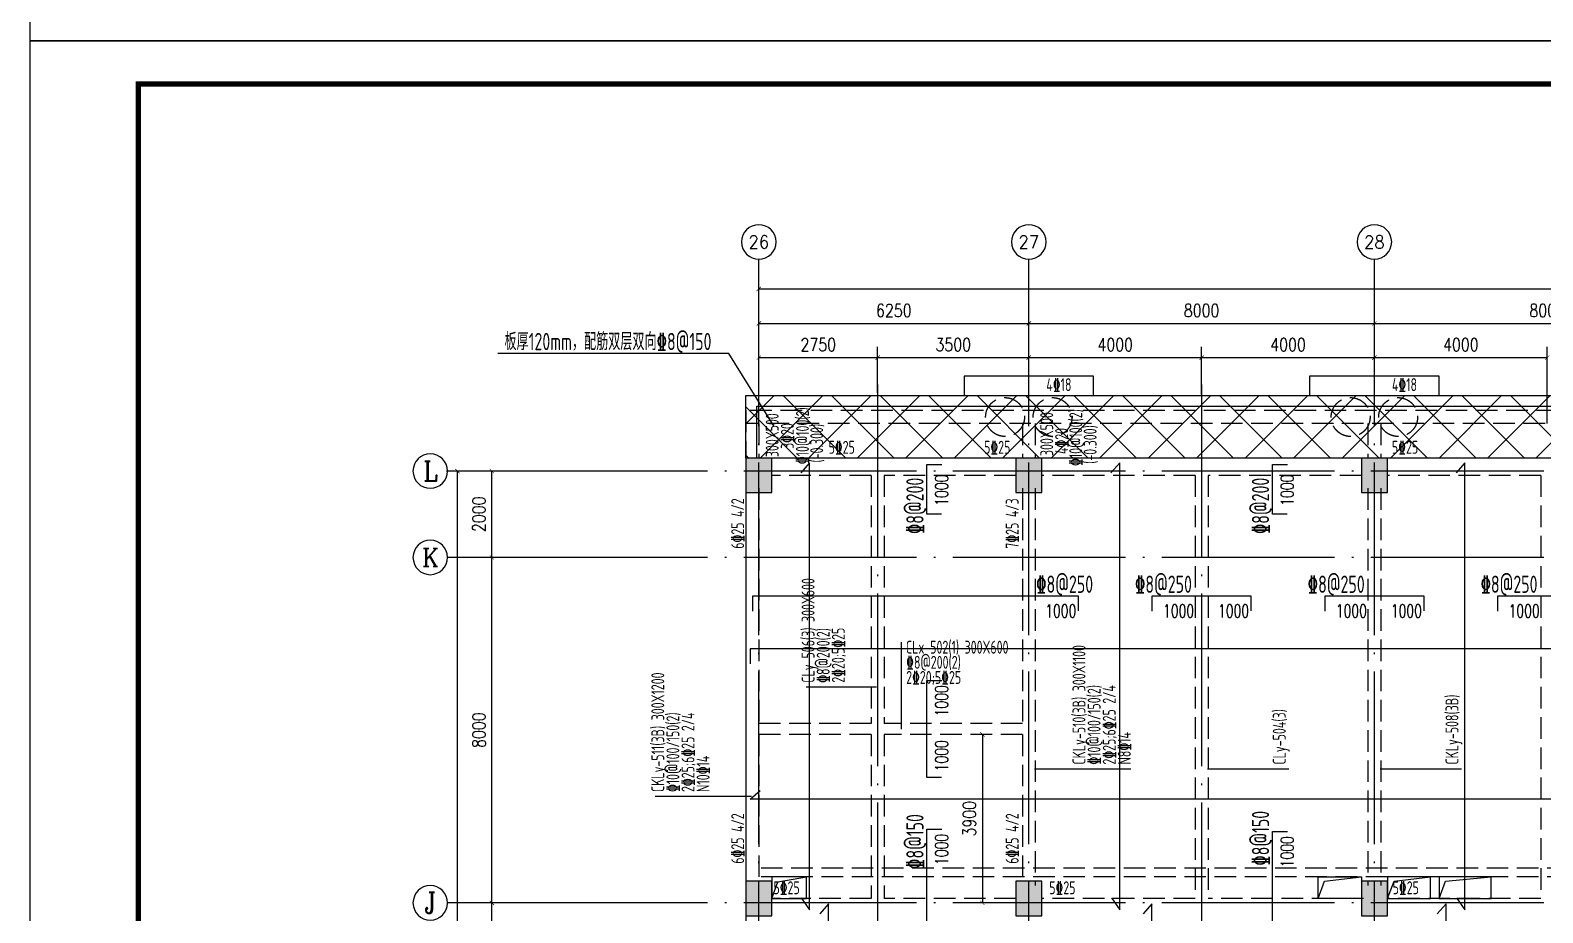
# Model space of a CAD drawing. Header units: millimetres. Extents: x 2998490 to 15040601, y 444546 to 7822218.
# Drawn here: x 14602150 to 14637164, y 7549673 to 7570109 of the extents above; entities that cross this region are included whole.
import ezdxf
from ezdxf.enums import TextEntityAlignment as Align

# ---------------------------------------------------------------- set-up
doc = ezdxf.new("R2010")
doc.units = ezdxf.units.MM
doc.header["$LTSCALE"] = 2000
doc.linetypes.add('DASH', pattern=[0.35, 0.25, -0.1])
doc.linetypes.add('DOTE', pattern=[2.42, 2, -0.2, 0.02, -0.2])
for name, color, linetype in [('3-AXIS', 3, 'Continuous'), ('3-AXIS_TEXT', 7, 'Continuous'), ('3-ban', 84, 'Continuous'), ('3-ban-hatch', 9, 'Continuous'), ('3-ban-rein', 1, 'Continuous'), ('3-ban-TEXT', 7, 'Continuous'), ('3-COLUMN-UP', 2, 'Continuous'), ('3-dote', 43, 'DOTE'), ('3-HATCH', 8, 'Continuous'), ('3-liang-rein-X', 54, 'Continuous'), ('3-liang-rein-Y', 130, 'Continuous'), ('3-liang-R截面-X', 50, 'Continuous'), ('3-liang-R截面-Y', 70, 'Continuous'), ('3-liang-s-1', 44, 'Continuous'), ('3-liang-xu', 120, 'DASH'), ('3-装饰线脚', 7, 'Continuous'), ('AXIS', 3, 'Continuous'), ('AXIS_TEXT', 7, 'Continuous'), ('图框', 7, 'Continuous')]:
    doc.layers.add(name, color=color, linetype=linetype)
doc.layers.add('3-零部件', color=73, linetype='Continuous', lineweight=5)
doc.styles.add('_TCH_AXIS', font='COMPLEX', dxfattribs={"bigfont": 'GBCBIG'})
doc.styles.add('COMPLEX', font='COMPLEX')
doc.styles.add('DIM_FONT', font='SIMPLEX', dxfattribs={"width": 0.8, "bigfont": 'HZTXT'})
doc.styles.add('TJ1', font='tj-romans1.shx', dxfattribs={"width": 0.8, "bigfont": 'tj-hztxt1.shx'})
doc.styles.add('TSSD_Rein', font='Tssdeng.shx', dxfattribs={"width": 0.7, "bigfont": 'hztxt.shx'})
doc.dimstyles.new('DIMN100', dxfattribs={"dimtxt": 300, "dimasz": 100, "dimexe": 250, "dimexo": 300, "dimgap": 150, "dimtad": 1, "dimdec": 0, "dimzin": 0, "dimdsep": 46, "dimtxsty": 'DIM_FONT', "dimblk": 'ARCHTICK', "dimcen": 0.09, "dimclrt": 7, "dimazin": 2, "dimtfac": 1, "dimtdec": 0, "dimtix": 1, "dimtmove": 2, "dimatfit": 3, "dimldrblk": 'ARCHTICK', "dimfxl": 0, "dimtolj": 1, "dimtzin": 0, "dimarcsym": 0})

# ---------------------------------------------------------------- blocks, each defined once
blk = doc.blocks.new('TJAD_TK_A0')
at = {"layer": '图框'}
for p, q in [((2162, 399.3), (973, 399.3)), ((973, -441.7), (973, 399.3)), ((973, -441.7), (2162, -441.7))]:
    blk.add_line(p, q, dxfattribs=at)
at = {"layer": '图框', "const_width": 1.2}
blk.add_lwpolyline([(2152, -431.7), (2152, 389.3), (998, 389.3), (998, -431.7)], close=True, dxfattribs=at)
blk = doc.blocks.new('_ArchTick')
at = {"color": 0, "linetype": 'ByBlock', "const_width": 0.15}
blk.add_lwpolyline([(-0.5, -0.5), (0.5, 0.5)], dxfattribs=at)
blk = doc.blocks.new('*D323')
at = {"layer": 'AXIS', "color": 0, "lineweight": -2}
for p, q in [((14615016, 7549901), (14612587, 7549901)), ((14612837, 7545901), (14612837, 7549901)), ((14615016, 7545901), (14612587, 7545901))]:
    blk.add_line(p, q, dxfattribs=at)
at = {"layer": 'Defpoints', "color": 0}
for p in [(14612837, 7549901), (14615316, 7549901), (14615316, 7545901)]:
    blk.add_point(p, dxfattribs=at)
at = {"layer": 'AXIS', "color": 0, "lineweight": -2, "xscale": 100, "yscale": 100, "zscale": 100}
for p, rotation in [((14612837, 7549901), 90), ((14612837, 7545901), 270)]:
    blk.add_blockref('_ArchTick', p, dxfattribs=dict(at, rotation=rotation))
at = {"layer": 'AXIS', "color": 7, "insert": (14612537, 7547901), "char_height": 300, "attachment_point": 5, "rotation": 90, "style": 'DIM_FONT'}
blk.add_mtext('\\A1;4000', dxfattribs=at)
blk = doc.blocks.new('*D298')
at = {"layer": 'AXIS', "color": 0, "lineweight": -2}
for p, q in [((14615016, 7557901), (14612587, 7557901)), ((14612837, 7549901), (14612837, 7557901)), ((14615016, 7549901), (14612587, 7549901))]:
    blk.add_line(p, q, dxfattribs=at)
at = {"layer": 'Defpoints', "color": 0}
for p in [(14612837, 7557901), (14615316, 7557901), (14615316, 7549901)]:
    blk.add_point(p, dxfattribs=at)
at = {"layer": 'AXIS', "color": 0, "lineweight": -2, "xscale": 100, "yscale": 100, "zscale": 100}
for p, rotation in [((14612837, 7557901), 90), ((14612837, 7549901), 270)]:
    blk.add_blockref('_ArchTick', p, dxfattribs=dict(at, rotation=rotation))
at = {"layer": 'AXIS', "color": 7, "insert": (14612537, 7553901), "char_height": 300, "attachment_point": 5, "rotation": 90, "style": 'DIM_FONT'}
blk.add_mtext('\\A1;8000', dxfattribs=at)
blk = doc.blocks.new('*D299')
at = {"layer": 'AXIS', "color": 0, "lineweight": -2}
for p, q in [((14615016, 7559901), (14612587, 7559901)), ((14612837, 7557901), (14612837, 7559901)), ((14615016, 7557901), (14612587, 7557901))]:
    blk.add_line(p, q, dxfattribs=at)
at = {"layer": 'Defpoints', "color": 0}
for p in [(14612837, 7559901), (14615316, 7559901), (14615316, 7557901)]:
    blk.add_point(p, dxfattribs=at)
at = {"layer": 'AXIS', "color": 0, "lineweight": -2, "xscale": 100, "yscale": 100, "zscale": 100}
for p, rotation in [((14612837, 7559901), 90), ((14612837, 7557901), 270)]:
    blk.add_blockref('_ArchTick', p, dxfattribs=dict(at, rotation=rotation))
at = {"layer": 'AXIS', "color": 7, "insert": (14612537, 7558901), "char_height": 300, "attachment_point": 5, "rotation": 90, "style": 'DIM_FONT'}
blk.add_mtext('\\A1;2000', dxfattribs=at)
blk = doc.blocks.new('*D300')
at = {"layer": 'AXIS', "color": 0, "lineweight": -2}
for p, q in [((14615816, 7559901), (14611787, 7559901)), ((14612037, 7531901), (14612037, 7559901)), ((14615816, 7531901), (14611787, 7531901))]:
    blk.add_line(p, q, dxfattribs=at)
at = {"layer": 'Defpoints', "color": 0}
for p in [(14612037, 7559901), (14616116, 7559901), (14616116, 7531901)]:
    blk.add_point(p, dxfattribs=at)
at = {"layer": 'AXIS', "color": 0, "lineweight": -2, "xscale": 100, "yscale": 100, "zscale": 100}
for p, rotation in [((14612037, 7559901), 90), ((14612037, 7531901), 270)]:
    blk.add_blockref('_ArchTick', p, dxfattribs=dict(at, rotation=rotation))
at = {"layer": 'AXIS', "color": 7, "insert": (14611658, 7547920), "char_height": 300, "attachment_point": 5, "rotation": 90, "style": 'DIM_FONT'}
blk.add_mtext('\\A1;28000', dxfattribs=at)
blk = doc.blocks.new('*D301')
at = {"layer": 'AXIS', "color": 0, "lineweight": -2}
for p, q in [((14619017, 7562716), (14619017, 7563569)), ((14625267, 7562716), (14625267, 7563569)), ((14619017, 7563319), (14625267, 7563319))]:
    blk.add_line(p, q, dxfattribs=at)
at = {"layer": 'Defpoints', "color": 0}
for p in [(14625267, 7563319), (14619017, 7562416), (14625267, 7562416)]:
    blk.add_point(p, dxfattribs=at)
at = {"layer": 'AXIS', "color": 0, "lineweight": -2, "xscale": 100, "yscale": 100, "zscale": 100, "rotation": 180}
blk.add_blockref('_ArchTick', (14619017, 7563319), dxfattribs=at)
at = {"layer": 'AXIS', "color": 0, "lineweight": -2, "xscale": 100, "yscale": 100, "zscale": 100}
blk.add_blockref('_ArchTick', (14625267, 7563319), dxfattribs=at)
at = {"layer": 'AXIS', "color": 7, "insert": (14622142, 7563619), "char_height": 300, "attachment_point": 5, "style": 'DIM_FONT'}
blk.add_mtext('\\A1;6250', dxfattribs=at)
blk = doc.blocks.new('*D302')
at = {"layer": 'AXIS', "color": 0, "lineweight": -2}
for p, q in [((14625267, 7562716), (14625267, 7563569)), ((14633267, 7562716), (14633267, 7563569)), ((14625267, 7563319), (14633267, 7563319))]:
    blk.add_line(p, q, dxfattribs=at)
at = {"layer": 'Defpoints', "color": 0}
for p in [(14633267, 7563319), (14625267, 7562416), (14633267, 7562416)]:
    blk.add_point(p, dxfattribs=at)
at = {"layer": 'AXIS', "color": 0, "lineweight": -2, "xscale": 100, "yscale": 100, "zscale": 100, "rotation": 180}
blk.add_blockref('_ArchTick', (14625267, 7563319), dxfattribs=at)
at = {"layer": 'AXIS', "color": 0, "lineweight": -2, "xscale": 100, "yscale": 100, "zscale": 100}
blk.add_blockref('_ArchTick', (14633267, 7563319), dxfattribs=at)
at = {"layer": 'AXIS', "color": 7, "insert": (14629267, 7563619), "char_height": 300, "attachment_point": 5, "style": 'DIM_FONT'}
blk.add_mtext('\\A1;8000', dxfattribs=at)
blk = doc.blocks.new('*D303')
at = {"layer": 'AXIS', "color": 0, "lineweight": -2}
for p, q in [((14633267, 7562716), (14633267, 7563569)), ((14641267, 7562716), (14641267, 7563569)), ((14633267, 7563319), (14641267, 7563319))]:
    blk.add_line(p, q, dxfattribs=at)
at = {"layer": 'Defpoints', "color": 0}
for p in [(14641267, 7563319), (14633267, 7562416), (14641267, 7562416)]:
    blk.add_point(p, dxfattribs=at)
at = {"layer": 'AXIS', "color": 0, "lineweight": -2, "xscale": 100, "yscale": 100, "zscale": 100, "rotation": 180}
blk.add_blockref('_ArchTick', (14633267, 7563319), dxfattribs=at)
at = {"layer": 'AXIS', "color": 0, "lineweight": -2, "xscale": 100, "yscale": 100, "zscale": 100}
blk.add_blockref('_ArchTick', (14641267, 7563319), dxfattribs=at)
at = {"layer": 'AXIS', "color": 7, "insert": (14637267, 7563619), "char_height": 300, "attachment_point": 5, "style": 'DIM_FONT'}
blk.add_mtext('\\A1;8000', dxfattribs=at)
blk = doc.blocks.new('*D315')
at = {"layer": 'AXIS', "color": 0, "lineweight": -2}
for p, q in [((14619017, 7561916), (14619017, 7564369)), ((14695267, 7561916), (14695267, 7564369)), ((14619017, 7564119), (14695267, 7564119))]:
    blk.add_line(p, q, dxfattribs=at)
at = {"layer": 'Defpoints', "color": 0}
for p in [(14695267, 7564119), (14619017, 7561616), (14695267, 7561616)]:
    blk.add_point(p, dxfattribs=at)
at = {"layer": 'AXIS', "color": 0, "lineweight": -2, "xscale": 100, "yscale": 100, "zscale": 100, "rotation": 180}
blk.add_blockref('_ArchTick', (14619017, 7564119), dxfattribs=at)
at = {"layer": 'AXIS', "color": 0, "lineweight": -2, "xscale": 100, "yscale": 100, "zscale": 100}
blk.add_blockref('_ArchTick', (14695267, 7564119), dxfattribs=at)
at = {"layer": 'AXIS', "color": 7, "insert": (14661202, 7564419), "char_height": 300, "attachment_point": 5, "style": 'DIM_FONT'}
blk.add_mtext('\\A1;76250', dxfattribs=at)
blk = doc.blocks.new('_AXISO')
blk.add_circle((0, 0), 0.5)
at = {"layer": '3-AXIS_TEXT', "style": 'COMPLEX', "width": 1.041667}
blk.add_attdef('A', text='', height=0.56, dxfattribs=at).set_placement((-0.25, -0.28), (0.25, -0.28), align=Align.FIT)
blk = doc.blocks.new('*D1416')
at = {"layer": '3-零部件', "color": 0, "lineweight": -2}
for p, q in [((14619017, 7561713), (14619017, 7562778)), ((14619017, 7562528), (14621767, 7562528)), ((14621767, 7561713), (14621767, 7562778))]:
    blk.add_line(p, q, dxfattribs=at)
at = {"layer": 'Defpoints', "color": 0}
for p in [(14621767, 7562528), (14619017, 7561413), (14621767, 7561413)]:
    blk.add_point(p, dxfattribs=at)
at = {"layer": '3-零部件', "color": 0, "lineweight": -2, "xscale": 100, "yscale": 100, "zscale": 100, "rotation": 180}
blk.add_blockref('_ArchTick', (14619017, 7562528), dxfattribs=at)
at = {"layer": '3-零部件', "color": 0, "lineweight": -2, "xscale": 100, "yscale": 100, "zscale": 100}
blk.add_blockref('_ArchTick', (14621767, 7562528), dxfattribs=at)
at = {"layer": '3-零部件', "color": 7, "insert": (14620392, 7562828), "char_height": 300, "attachment_point": 5, "style": 'DIM_FONT'}
blk.add_mtext('\\A1;2750', dxfattribs=at)
blk = doc.blocks.new('*D1417')
at = {"layer": '3-零部件', "color": 0, "lineweight": -2}
for p, q in [((14621767, 7561713), (14621767, 7562778)), ((14621767, 7562528), (14625267, 7562528)), ((14625267, 7562620), (14625267, 7562778))]:
    blk.add_line(p, q, dxfattribs=at)
at = {"layer": 'Defpoints', "color": 0}
for p in [(14625267, 7562528), (14625267, 7562320), (14621767, 7561413)]:
    blk.add_point(p, dxfattribs=at)
at = {"layer": '3-零部件', "color": 0, "lineweight": -2, "xscale": 100, "yscale": 100, "zscale": 100, "rotation": 180}
blk.add_blockref('_ArchTick', (14621767, 7562528), dxfattribs=at)
at = {"layer": '3-零部件', "color": 0, "lineweight": -2, "xscale": 100, "yscale": 100, "zscale": 100}
blk.add_blockref('_ArchTick', (14625267, 7562528), dxfattribs=at)
at = {"layer": '3-零部件', "color": 7, "insert": (14623517, 7562828), "char_height": 300, "attachment_point": 5, "style": 'DIM_FONT'}
blk.add_mtext('\\A1;3500', dxfattribs=at)
blk = doc.blocks.new('*D1418')
at = {"layer": '3-零部件', "color": 0, "lineweight": -2}
for p, q in [((14625267, 7562620), (14625267, 7562778)), ((14625267, 7562528), (14629267, 7562528)), ((14629267, 7561672), (14629267, 7562778))]:
    blk.add_line(p, q, dxfattribs=at)
at = {"layer": 'Defpoints', "color": 0}
for p in [(14629267, 7562528), (14625267, 7562320), (14629267, 7561372)]:
    blk.add_point(p, dxfattribs=at)
at = {"layer": '3-零部件', "color": 0, "lineweight": -2, "xscale": 100, "yscale": 100, "zscale": 100, "rotation": 180}
blk.add_blockref('_ArchTick', (14625267, 7562528), dxfattribs=at)
at = {"layer": '3-零部件', "color": 0, "lineweight": -2, "xscale": 100, "yscale": 100, "zscale": 100}
blk.add_blockref('_ArchTick', (14629267, 7562528), dxfattribs=at)
at = {"layer": '3-零部件', "color": 7, "insert": (14627267, 7562828), "char_height": 300, "attachment_point": 5, "style": 'DIM_FONT'}
blk.add_mtext('\\A1;4000', dxfattribs=at)
blk = doc.blocks.new('*D1419')
at = {"layer": '3-零部件', "color": 0, "lineweight": -2}
for p, q in [((14629267, 7561672), (14629267, 7562778)), ((14629267, 7562528), (14633267, 7562528)), ((14633267, 7561000), (14633267, 7562778))]:
    blk.add_line(p, q, dxfattribs=at)
at = {"layer": 'Defpoints', "color": 0}
for p in [(14633267, 7562528), (14629267, 7561372), (14633267, 7560700)]:
    blk.add_point(p, dxfattribs=at)
at = {"layer": '3-零部件', "color": 0, "lineweight": -2, "xscale": 100, "yscale": 100, "zscale": 100, "rotation": 180}
blk.add_blockref('_ArchTick', (14629267, 7562528), dxfattribs=at)
at = {"layer": '3-零部件', "color": 0, "lineweight": -2, "xscale": 100, "yscale": 100, "zscale": 100}
blk.add_blockref('_ArchTick', (14633267, 7562528), dxfattribs=at)
at = {"layer": '3-零部件', "color": 7, "insert": (14631267, 7562828), "char_height": 300, "attachment_point": 5, "style": 'DIM_FONT'}
blk.add_mtext('\\A1;4000', dxfattribs=at)
blk = doc.blocks.new('*D1420')
at = {"layer": '3-零部件', "color": 0, "lineweight": -2}
for p, q in [((14633267, 7561000), (14633267, 7562778)), ((14633267, 7562528), (14637267, 7562528)), ((14637267, 7561000), (14637267, 7562778))]:
    blk.add_line(p, q, dxfattribs=at)
at = {"layer": 'Defpoints', "color": 0}
for p in [(14637267, 7562528), (14633267, 7560700), (14637267, 7560700)]:
    blk.add_point(p, dxfattribs=at)
at = {"layer": '3-零部件', "color": 0, "lineweight": -2, "xscale": 100, "yscale": 100, "zscale": 100, "rotation": 180}
blk.add_blockref('_ArchTick', (14633267, 7562528), dxfattribs=at)
at = {"layer": '3-零部件', "color": 0, "lineweight": -2, "xscale": 100, "yscale": 100, "zscale": 100}
blk.add_blockref('_ArchTick', (14637267, 7562528), dxfattribs=at)
at = {"layer": '3-零部件', "color": 7, "insert": (14635267, 7562828), "char_height": 300, "attachment_point": 5, "style": 'DIM_FONT'}
blk.add_mtext('\\A1;4000', dxfattribs=at)
blk = doc.blocks.new('*D1828')
at = {"layer": '3-ban', "color": 0, "lineweight": -2}
for p, q in [((14624127, 7553801), (14623942, 7553801)), ((14624192, 7553801), (14624192, 7549901)), ((14624127, 7549901), (14623942, 7549901))]:
    blk.add_line(p, q, dxfattribs=at)
at = {"layer": 'Defpoints', "color": 0}
for p in [(14624427, 7553801), (14624192, 7549901), (14624427, 7549901)]:
    blk.add_point(p, dxfattribs=at)
at = {"layer": '3-ban', "color": 0, "lineweight": -2, "xscale": 100, "yscale": 100, "zscale": 100}
for p, rotation in [((14624192, 7553801), 90), ((14624192, 7549901), 270)]:
    blk.add_blockref('_ArchTick', p, dxfattribs=dict(at, rotation=rotation))
at = {"layer": '3-ban', "color": 7, "insert": (14623892, 7551851), "char_height": 300, "attachment_point": 5, "rotation": 90, "style": 'DIM_FONT'}
blk.add_mtext('\\A1;3900', dxfattribs=at)

msp = doc.modelspace()

# ---------------------------------------------------------------- hatches: boundary and pattern name
at = {"layer": '3-ban-hatch'}
h = msp.add_hatch(dxfattribs=at)
h.set_pattern_fill('ANSI37', color=8, scale=250, style=0)
h.set_pattern_definition([(135, (28833537.14, -1307.25), (561.266008, 561.266008), []), (45, (28833537.14, -1307.25), (561.266008, -561.266008), [])])
h.paths.add_polyline_path([(14683366.8, 7558001.4), (14681566.8, 7558001.4), (14681566.8, 7560201.4), (14618716.8, 7560201.4), (14618716.8, 7561301.6), (14618716.8, 7561651.6), (14683366.8, 7561651.6)])
h.paths.add_polyline_path([(14618716.8, 7561651.6), (14683366.8, 7561651.6)], flags=17)
at = {"layer": '3-HATCH'}
for points in [[(14619316.9, 7560201.4), (14618716.9, 7560201.4), (14618716.9, 7559401.4), (14619316.9, 7559401.4)], [(14625566.9, 7560201.4), (14624966.9, 7560201.4), (14624966.9, 7559401.4), (14625566.9, 7559401.4)], [(14633566.9, 7560201.4), (14632966.9, 7560201.4), (14632966.9, 7559401.4), (14633566.9, 7559401.4)], [(14619316.9, 7550401.4), (14618716.9, 7550401.4), (14618716.9, 7549601.4), (14619316.9, 7549601.4)], [(14625566.9, 7550401.4), (14624966.9, 7550401.4), (14624966.9, 7549601.4), (14625566.9, 7549601.4)], [(14633566.9, 7550401.4), (14632966.9, 7550401.4), (14632966.9, 7549601.4), (14633566.9, 7549601.4)]]:
    msp.add_hatch(color=256, dxfattribs=at).paths.add_polyline_path(points)

# ---------------------------------------------------------------- linework, layer by layer
at = {"layer": '3-AXIS', "color": 15, "linetype": 'DOTE'}
for p, q in [((14619016.8, 7531901.4), (14619016.8, 7562416)), ((14625266.8, 7531901.4), (14625266.8, 7562416)), ((14633266.8, 7531901.4), (14633266.8, 7562416)), ((14695266.8, 7559901.4), (14614408.5, 7559901.4)), ((14695266.8, 7557901.4), (14614408.5, 7557901.4)), ((14695266.8, 7549901.4), (14614408.5, 7549901.4))]:
    msp.add_line(p, q, dxfattribs=at)
at = {"layer": '3-ban'}
for p, q in [((14618320.1, 7562623.5), (14612974.9, 7562623.5)), ((14619374.6, 7560931.3), (14618320.1, 7562623.5))]:
    msp.add_line(p, q, dxfattribs=at)
at = {"layer": '3-ban-rein'}
for points in [[(14619995.9, 7550017.5), (14620189.3, 7549743.9), (14620189.3, 7560091.7), (14619986.2, 7559862.4)], [(14623245.3, 7558901.4), (14622907.3, 7558901.4), (14622907.3, 7560051.4), (14623253.3, 7560051.4)], [(14627177.3, 7550017.5), (14627370.7, 7549743.9), (14627370.7, 7560091.7), (14627167.6, 7559862.4)], [(14631245.3, 7558901.4), (14630907.3, 7558901.4), (14630907.3, 7560051.4), (14631253.3, 7560051.4)], [(14635166.2, 7550017.5), (14635359.6, 7549743.9), (14635359.6, 7560091.7), (14635156.5, 7559862.4)], [(14626416.8, 7556665.2), (14626416.8, 7557003.1), (14618866.8, 7557003.1), (14618866.8, 7556657.1)], [(14630416.8, 7556665.2), (14630416.8, 7557003.1), (14628116.8, 7557003.1), (14628116.8, 7556657.1)], [(14634416.8, 7556665.2), (14634416.8, 7557003.1), (14632116.8, 7557003.1), (14632116.8, 7556657.1)], [(14638416.8, 7556665.2), (14638416.8, 7557003.1), (14636116.8, 7557003.1), (14636116.8, 7556657.1)], [(14681410.6, 7555444.8), (14681410.6, 7555782.8), (14618819.5, 7555782.8), (14618819.5, 7555436.8)], [(14623245.3, 7552801.4), (14622907.3, 7552801.4), (14622907.3, 7555051.4), (14623253.3, 7555051.4)], [(14681204.9, 7552493.2), (14681478.5, 7552299.8), (14618817.4, 7552299.8), (14619046.8, 7552502.9)], [(14623245.3, 7548701.4), (14622907.3, 7548701.4), (14622907.3, 7551609), (14623253.3, 7551609)], [(14631245.3, 7548701.4), (14630907.3, 7548701.4), (14630907.3, 7551555.9), (14631253.3, 7551555.9)], [(14620436.4, 7546197.2), (14620629.8, 7545923.6), (14620629.8, 7549880.8), (14620426.7, 7549651.5)], [(14627919.7, 7546197.2), (14628113.1, 7545923.6), (14628113.1, 7549880.8), (14627910, 7549651.5)], [(14634731.8, 7546197.2), (14634925.2, 7545923.6), (14634925.2, 7549880.8), (14634722.1, 7549651.5)]]:
    msp.add_lwpolyline(points, dxfattribs=at)
at = {"layer": '3-COLUMN-UP'}
for points in [[(14619316.9, 7560201.4), (14618716.9, 7560201.4), (14618716.9, 7559401.4), (14619316.9, 7559401.4)], [(14625566.9, 7560201.4), (14624966.9, 7560201.4), (14624966.9, 7559401.4), (14625566.9, 7559401.4)], [(14633566.9, 7560201.4), (14632966.9, 7560201.4), (14632966.9, 7559401.4), (14633566.9, 7559401.4)], [(14619316.9, 7550401.4), (14618716.9, 7550401.4), (14618716.9, 7549601.4), (14619316.9, 7549601.4)], [(14625566.9, 7550401.4), (14624966.9, 7550401.4), (14624966.9, 7549601.4), (14625566.9, 7549601.4)], [(14633566.9, 7550401.4), (14632966.9, 7550401.4), (14632966.9, 7549601.4), (14633566.9, 7549601.4)]]:
    msp.add_lwpolyline(points, close=True, dxfattribs=at)
at = {"layer": '3-dote'}
for p, q in [((14621766.8, 7561906.6), (14621766.8, 7533725)), ((14629266.8, 7561906.6), (14629266.8, 7533725))]:
    msp.add_line(p, q, dxfattribs=at)
at = {"layer": '3-liang-R截面-X'}
msp.add_line((14622314.4, 7555939.9), (14622314.4, 7553921), dxfattribs=at)
at = {"layer": '3-liang-R截面-Y'}
for p, q in [((14621743.3, 7554895.3), (14620111.2, 7554895.3)), ((14627631.1, 7552999.2), (14625401.1, 7552999.2)), ((14631282.3, 7552999.2), (14629402.3, 7552999.2)), ((14635281.1, 7552999.2), (14633401.1, 7552999.2)), ((14618846, 7552364.3), (14616616, 7552364.3))]:
    msp.add_line(p, q, dxfattribs=at)
at = {"layer": '3-liang-s-1'}
for points in [[(14626767.2, 7561651.6), (14626767.2, 7562101.8), (14623766.5, 7562101.8), (14623766.5, 7561651.6)], [(14634767.2, 7561651.6), (14634767.2, 7562101.8), (14631766.5, 7562101.8), (14631766.5, 7561651.6)], [(14618716.8, 7560201.4), (14618716.8, 7561651.6), (14683366.8, 7561651.6), (14683366.8, 7558751.4)], [(14618966.8, 7560201.4), (14618966.8, 7561401.6), (14683116.8, 7561401.6), (14683116.8, 7558001.4)], [(14683116.8, 7558001.4), (14681566.9, 7558001.4), (14681566.9, 7560201.4), (14618716.9, 7560201.4), (14618716.9, 7535601.4), (14681566.9, 7535601.4), (14681566.9, 7537601.4), (14683116.8, 7537601.4)], [(14619316.9, 7550001.4), (14619456.9, 7550388.9), (14620116.8, 7550501.4)], [(14631966.8, 7550001.4), (14632112.1, 7550405.8), (14632966.8, 7550501.4)], [(14633566.9, 7550001.4), (14633725.5, 7550403.3), (14634566.8, 7550501.4)], [(14634766.8, 7550001.4), (14634915.2, 7550406.6), (14635966.8, 7550501.4)]]:
    msp.add_lwpolyline(points, dxfattribs=at)
for points in [[(14619316.9, 7550001.4), (14620116.8, 7550001.4), (14620116.8, 7550501.4), (14619316.9, 7550501.4)], [(14631966.8, 7550501.4), (14632966.8, 7550501.4), (14632966.8, 7550001.4), (14631966.8, 7550001.4)], [(14633566.9, 7550001.4), (14634566.8, 7550001.4), (14634566.8, 7550501.4), (14633566.9, 7550501.4)], [(14634766.8, 7550001.4), (14635966.8, 7550001.4), (14635966.8, 7550501.4), (14634766.8, 7550501.4)]]:
    msp.add_lwpolyline(points, close=True, dxfattribs=at)
at = {"layer": '3-liang-xu'}
for p, q in [((14683016.8, 7561301.6), (14618716.9, 7561301.6)), ((14618716.9, 7561301.6), (14618716.9, 7560201.4)), ((14682716.8, 7561001.6), (14618716.9, 7561001.6)), ((14619016.9, 7561001.6), (14619016.9, 7560201.4)), ((14625116.9, 7561001.6), (14625116.9, 7560201.4)), ((14625416.9, 7561001.6), (14625416.9, 7560201.4)), ((14633116.9, 7561001.6), (14633116.9, 7560201.4)), ((14633416.9, 7561001.6), (14633416.9, 7560201.4)), ((14624966.9, 7560201.4), (14619316.9, 7560201.4)), ((14632966.9, 7560201.4), (14625566.9, 7560201.4)), ((14640966.9, 7560201.4), (14633566.9, 7560201.4)), ((14621616.9, 7559801.4), (14619316.9, 7559801.4)), ((14621616.9, 7559801.4), (14621616.9, 7554051.4)), ((14624966.9, 7559801.4), (14621916.9, 7559801.4)), ((14621916.9, 7559801.4), (14621916.9, 7554051.4)), ((14629116.9, 7559801.4), (14625566.9, 7559801.4)), ((14629116.9, 7559801.4), (14629116.9, 7550001.4)), ((14632966.9, 7559801.4), (14629416.9, 7559801.4)), ((14629416.9, 7559801.4), (14629416.9, 7550001.4)), ((14637116.9, 7559801.4), (14633566.9, 7559801.4)), ((14637116.9, 7559801.4), (14637116.9, 7550001.4)), ((14618716.9, 7559501.4), (14618716.9, 7550301.4)), ((14619016.9, 7559501.4), (14619016.9, 7554051.4)), ((14625116.9, 7559501.4), (14625116.9, 7554051.4)), ((14625416.9, 7559501.4), (14625416.9, 7550301.4)), ((14633116.9, 7559501.4), (14633116.9, 7550301.4)), ((14633416.9, 7559501.4), (14633416.9, 7550301.4)), ((14621616.9, 7554051.4), (14619016.9, 7554051.4)), ((14625116.9, 7554051.4), (14621916.9, 7554051.4)), ((14619016.9, 7553801.4), (14619016.9, 7550301.4)), ((14621616.9, 7553801.4), (14619016.9, 7553801.4)), ((14621616.9, 7553801.4), (14621616.9, 7550001.4)), ((14625116.9, 7553801.4), (14621916.9, 7553801.4)), ((14621916.9, 7553801.4), (14621916.9, 7550001.4)), ((14625116.9, 7553801.4), (14625116.9, 7550301.4)), ((14681166.9, 7550701.4), (14619016.9, 7550701.4)), ((14681166.9, 7550501.4), (14619016.9, 7550501.4)), ((14621616.9, 7550001.4), (14619316.9, 7550001.4)), ((14624966.9, 7550001.4), (14621916.9, 7550001.4)), ((14629116.9, 7550001.4), (14625566.9, 7550001.4)), ((14633016.8, 7550001.4), (14629416.9, 7550001.4)), ((14637116.9, 7550001.4), (14633566.9, 7550001.4))]:
    msp.add_line(p, q, dxfattribs=at)
at = {"layer": '3-装饰线脚', "linetype": 'DASH'}
for centre in [(14624716.8, 7561151.4), (14625816.8, 7561151.4), (14632716.8, 7561151.4), (14633816.8, 7561151.4)]:
    msp.add_circle(centre, 450, dxfattribs=at)
at = {"layer": 'AXIS'}
for p, q in [((14619016.8, 7562416), (14619016.8, 7564805.6)), ((14625266.8, 7562416), (14625266.8, 7564805.6)), ((14633266.8, 7562416), (14633266.8, 7564805.6)), ((14615315.7, 7559901.4), (14611810, 7559901.4)), ((14615315.7, 7557901.4), (14611810, 7557901.4)), ((14615315.7, 7549901.4), (14611810, 7549901.4))]:
    msp.add_line(p, q, dxfattribs=at)

# ---------------------------------------------------------------- block references
ref = msp.add_blockref('_AXISO', (14619016.8, 7565205.6), dxfattribs=dict(at, xscale=-800, yscale=800, zscale=800, rotation=179.9999999998666))
ref.add_attrib('A', '26', dxfattribs={"layer": 'AXIS_TEXT', "height": 294.28, "rotation": 360, "style": '_TCH_AXIS'}).set_placement((14618778.6, 7565058.5), (14619255.1, 7565058.5), align=Align.FIT)
ref = msp.add_blockref('_AXISO', (14625266.8, 7565205.6), dxfattribs=dict(at, xscale=-800, yscale=800, zscale=800, rotation=179.9999999998666))
ref.add_attrib('A', '27', dxfattribs={"layer": 'AXIS_TEXT', "height": 294.28, "rotation": 360, "style": '_TCH_AXIS'}).set_placement((14625028.6, 7565058.5), (14625505.1, 7565058.5), align=Align.FIT)
ref = msp.add_blockref('_AXISO', (14633266.8, 7565205.6), dxfattribs=dict(at, xscale=-800, yscale=800, zscale=800, rotation=179.9999999998666))
ref.add_attrib('A', '28', dxfattribs={"layer": 'AXIS_TEXT', "height": 294.28, "rotation": 360, "style": '_TCH_AXIS'}).set_placement((14633028.6, 7565058.5), (14633505.1, 7565058.5), align=Align.FIT)
ref = msp.add_blockref('_AXISO', (14611410, 7559901.4), dxfattribs=dict(at, xscale=-800, yscale=800, zscale=800))
ref.add_attrib('A', 'L', dxfattribs={"layer": 'AXIS_TEXT', "height": 455.7, "style": '_TCH_AXIS'}).set_placement((14611247.3, 7559673.6), (14611572.8, 7559673.6), align=Align.FIT)
ref = msp.add_blockref('_AXISO', (14611410, 7557901.4), dxfattribs=dict(at, xscale=-800, yscale=800, zscale=800))
ref.add_attrib('A', 'K', dxfattribs={"layer": 'AXIS_TEXT', "height": 415.3, "style": '_TCH_AXIS'}).set_placement((14611222.2, 7557693.8), (14611597.9, 7557693.8), align=Align.FIT)
ref = msp.add_blockref('_AXISO', (14611410, 7549901.4), dxfattribs=dict(at, xscale=-800, yscale=800, zscale=800))
ref.add_attrib('A', 'J', dxfattribs={"layer": 'AXIS_TEXT', "height": 496.1, "style": '_TCH_AXIS'}).set_placement((14611280.1, 7549653.4), (14611539.9, 7549653.4), align=Align.FIT)
at = {"layer": '图框', "xscale": 100, "yscale": 100, "zscale": 100}
for p in [(14504849.7, 7614033.9), (14504849.7, 7529933.9)]:
    msp.add_blockref('TJAD_TK_A0', p, dxfattribs=at)

# ---------------------------------------------------------------- texts
at = {"layer": '3-ban', "style": 'TSSD_Rein', "width": 0.7}
for s, rotation, p in [('板厚120mm，配筋双层双向%%1328@150', 0.00581, (14613128.5, 7562700.1, -5065)), ('%%1328@200', 89.99419, (14622830.3, 7558440.3, -5065)), ('%%1328@200', 89.99419, (14630830.3, 7558440.3, -5065)), ('%%1328@250', 0.00581, (14625436.6, 7557080.1, -5065)), ('%%1328@250', 0.00581, (14627724.3, 7557080.1, -5065)), ('%%1328@250', 0.00581, (14631724.3, 7557080.1, -5065)), ('%%1328@250', 0.00581, (14635724.3, 7557080.1, -5065)), ('%%1328@150', 89.99419, (14630830.3, 7550763.1, -5065)), ('%%1328@150', 89.99419, (14622830.3, 7550687.7, -5065))]:
    msp.add_text(s, height=400, rotation=rotation, dxfattribs=at).set_placement(p)
at = {"layer": '3-ban-TEXT', "style": 'TJ1', "width": 0.7}
for p in [(14623397.2, 7559098.4), (14631397.2, 7559098.4), (14623397.2, 7554221.3), (14623397.2, 7552948.4), (14623397.2, 7550778.9), (14631397.2, 7550725.8)]:
    msp.add_text('1000', height=300, rotation=90, dxfattribs=at).set_placement(p)
for p in [(14625646.5, 7556513.3), (14628373.5, 7556513.3), (14629646.5, 7556513.3), (14632373.5, 7556513.3), (14633646.5, 7556513.3), (14636373.5, 7556513.3)]:
    msp.add_text('1000', height=300, dxfattribs=at).set_placement(p)
at = {"layer": '3-liang-rein-X', "style": 'TSSD_Rein', "width": 0.7}
for s, p in [('4%%13218', (14625672.3, 7561751.6)), ('4%%13218', (14633672.3, 7561751.6)), ('5%%13225', (14620631.5, 7560301.4)), ('5%%13225', (14624231.4, 7560301.4)), ('5%%13225', (14633672.3, 7560301.4)), ('%%1328@200(2)', (14622427.3, 7555322.2)), ('2%%13220;5%%13225', (14622427.3, 7554972.2)), ('5%%13225', (14619355.1, 7550101.4)), ('5%%13225', (14625740, 7550101.4)), ('5%%13225', (14633688.9, 7550101.4))]:
    msp.add_text(s, height=300, dxfattribs=at).set_placement(p)
at = {"layer": '3-liang-rein-Y', "style": 'TSSD_Rein', "width": 0.7}
for s, p in [('%%13210@100(2)', (14620176.3, 7560061.9)), ('%%13210@100(2)', (14626502.2, 7560019.1)), ('3%%13220', (14619826.3, 7560414.6)), ('(-0.300)', (14620506.4, 7560097.7)), ('4%%13220', (14626175.6, 7560294.2)), ('(-0.300)', (14626836.3, 7560066.7)), ('6%%13225 4/2', (14618676.3, 7558102.7)), ('7%%13225 4/3', (14625031.4, 7558102.7)), ('%%1328@200(2)', (14620656.2, 7554999.5)), ('2%%13220;5%%13225', (14621006.2, 7554999.5)), ('%%13210@100/150(2)', (14626928.1, 7553103.4)), ('2%%13225;6%%13225 2/4', (14627278.1, 7553103.4)), ('%%13210@100/150(2)', (14617176.7, 7552468.5)), ('2%%13225;6%%13225 2/4', (14617526.7, 7552468.5)), ('N8%%13214', (14627628.1, 7553103.4)), ('N10%%13214', (14617876.7, 7552468.5)), ('6%%13225 4/2', (14618676.3, 7550808.9)), ('6%%13225 4/2', (14625031.4, 7550808.9))]:
    msp.add_text(s, height=300, rotation=90, dxfattribs=at).set_placement(p)
at = {"layer": '3-liang-R截面-X', "style": 'TSSD_Rein', "width": 0.7}
msp.add_text('CLx-502(1) 300X600', height=300, dxfattribs=at).set_placement((14622422.4, 7555672.2))
at = {"layer": '3-liang-R截面-Y', "style": 'TSSD_Rein', "width": 0.7}
for s, p in [('300X500', (14619476.3, 7560223.2)), ('300X500', (14625831.4, 7560248.1)), ('CLy-506(3) 300X600', (14620306.2, 7554999.5)), ('CKLy-510(3B) 300X1100', (14626578.1, 7553103.4)), ('CKLy-511(3B) 300X1200', (14616826.8, 7552468.5)), ('CKLy-508(3B)', (14635213.7, 7553103.4)), ('CLy-504(3)', (14631214.9, 7553103.4))]:
    msp.add_text(s, height=300, rotation=90, dxfattribs=at).set_placement(p)

# ---------------------------------------------------------------- dimensions: what is measured, and where the dimension line sits
at = {"layer": '3-ban'}
dim = msp.add_linear_dim(base=(14624191.5, 7549901.4), p1=(14624426.6, 7553801.4), p2=(14624426.6, 7549901.4), angle=90, dimstyle='DIMN100', dxfattribs=at)
dim.commit()
dim.dimension.update_dxf_attribs({"geometry": '*D1828', "text_midpoint": (14623891.5, 7551851.4)})
at = {"layer": '3-零部件'}
for base, p1, p2, picture, middle in [((14621766.8, 7562528.2), (14619016.8, 7561412.5), (14621766.8, 7561412.5), '*D1416', (14620391.8, 7562828.2)), ((14625266.8, 7562528.2), (14621766.8, 7561412.5), (14625266.8, 7562320.2), '*D1417', (14623516.8, 7562828.2)), ((14629266.8, 7562528.2), (14625266.8, 7562320.2), (14629266.8, 7561372.3), '*D1418', (14627266.8, 7562828.2)), ((14633266.8, 7562528.2), (14629266.8, 7561372.3), (14633266.8, 7560700.3), '*D1419', (14631266.8, 7562828.2)), ((14637266.8, 7562528.2), (14633266.8, 7560700.3), (14637266.8, 7560700.3), '*D1420', (14635266.8, 7562828.2))]:
    dim = msp.add_linear_dim(base=base, p1=p1, p2=p2, dimstyle='DIMN100', dxfattribs=at)
    dim.commit()
    dim.dimension.update_dxf_attribs({"geometry": picture, "text_midpoint": middle})
at = {"layer": 'AXIS'}
for base, p1, p2, angle, picture, middle in [((14695266.8, 7564118.5), (14619016.8, 7561616), (14695266.8, 7561616), 360, '*D315', (14661202.1, 7564418.5)), ((14612037, 7559901.4), (14616115.7, 7531901.4), (14616115.7, 7559901.4), 90, '*D300', (14611658.4, 7547920.2))]:
    dim = msp.add_linear_dim(base=base, p1=p1, p2=p2, angle=angle, dimstyle='DIMN100', dxfattribs=at)
    dim.commit()
    dim.dimension.update_dxf_attribs({"geometry": picture, "text_midpoint": middle, "dimtype": 161})
for p1, p2, distance, picture, middle in [((14619016.8, 7562416), (14625266.8, 7562416), 902.6, '*D301', (14622141.8, 7563618.5)), ((14625266.8, 7562416), (14633266.8, 7562416), 902.6, '*D302', (14629266.8, 7563618.5)), ((14633266.8, 7562416), (14641266.8, 7562416), 902.6, '*D303', (14637266.8, 7563618.5)), ((14615315.7, 7557901.4), (14615315.7, 7559901.4), 2478.7, '*D299', (14612537, 7558901.4)), ((14615315.7, 7549901.4), (14615315.7, 7557901.4), 2478.7, '*D298', (14612537, 7553901.4)), ((14615315.7, 7545901.4), (14615315.7, 7549901.4), 2478.7, '*D323', (14612537, 7547901.4))]:
    dim = msp.add_aligned_dim(p1=p1, p2=p2, distance=distance, dimstyle='DIMN100', dxfattribs=at)
    dim.commit()
    dim.dimension.update_dxf_attribs({"geometry": picture, "text_midpoint": middle})

doc.saveas('drawing.dxf')
